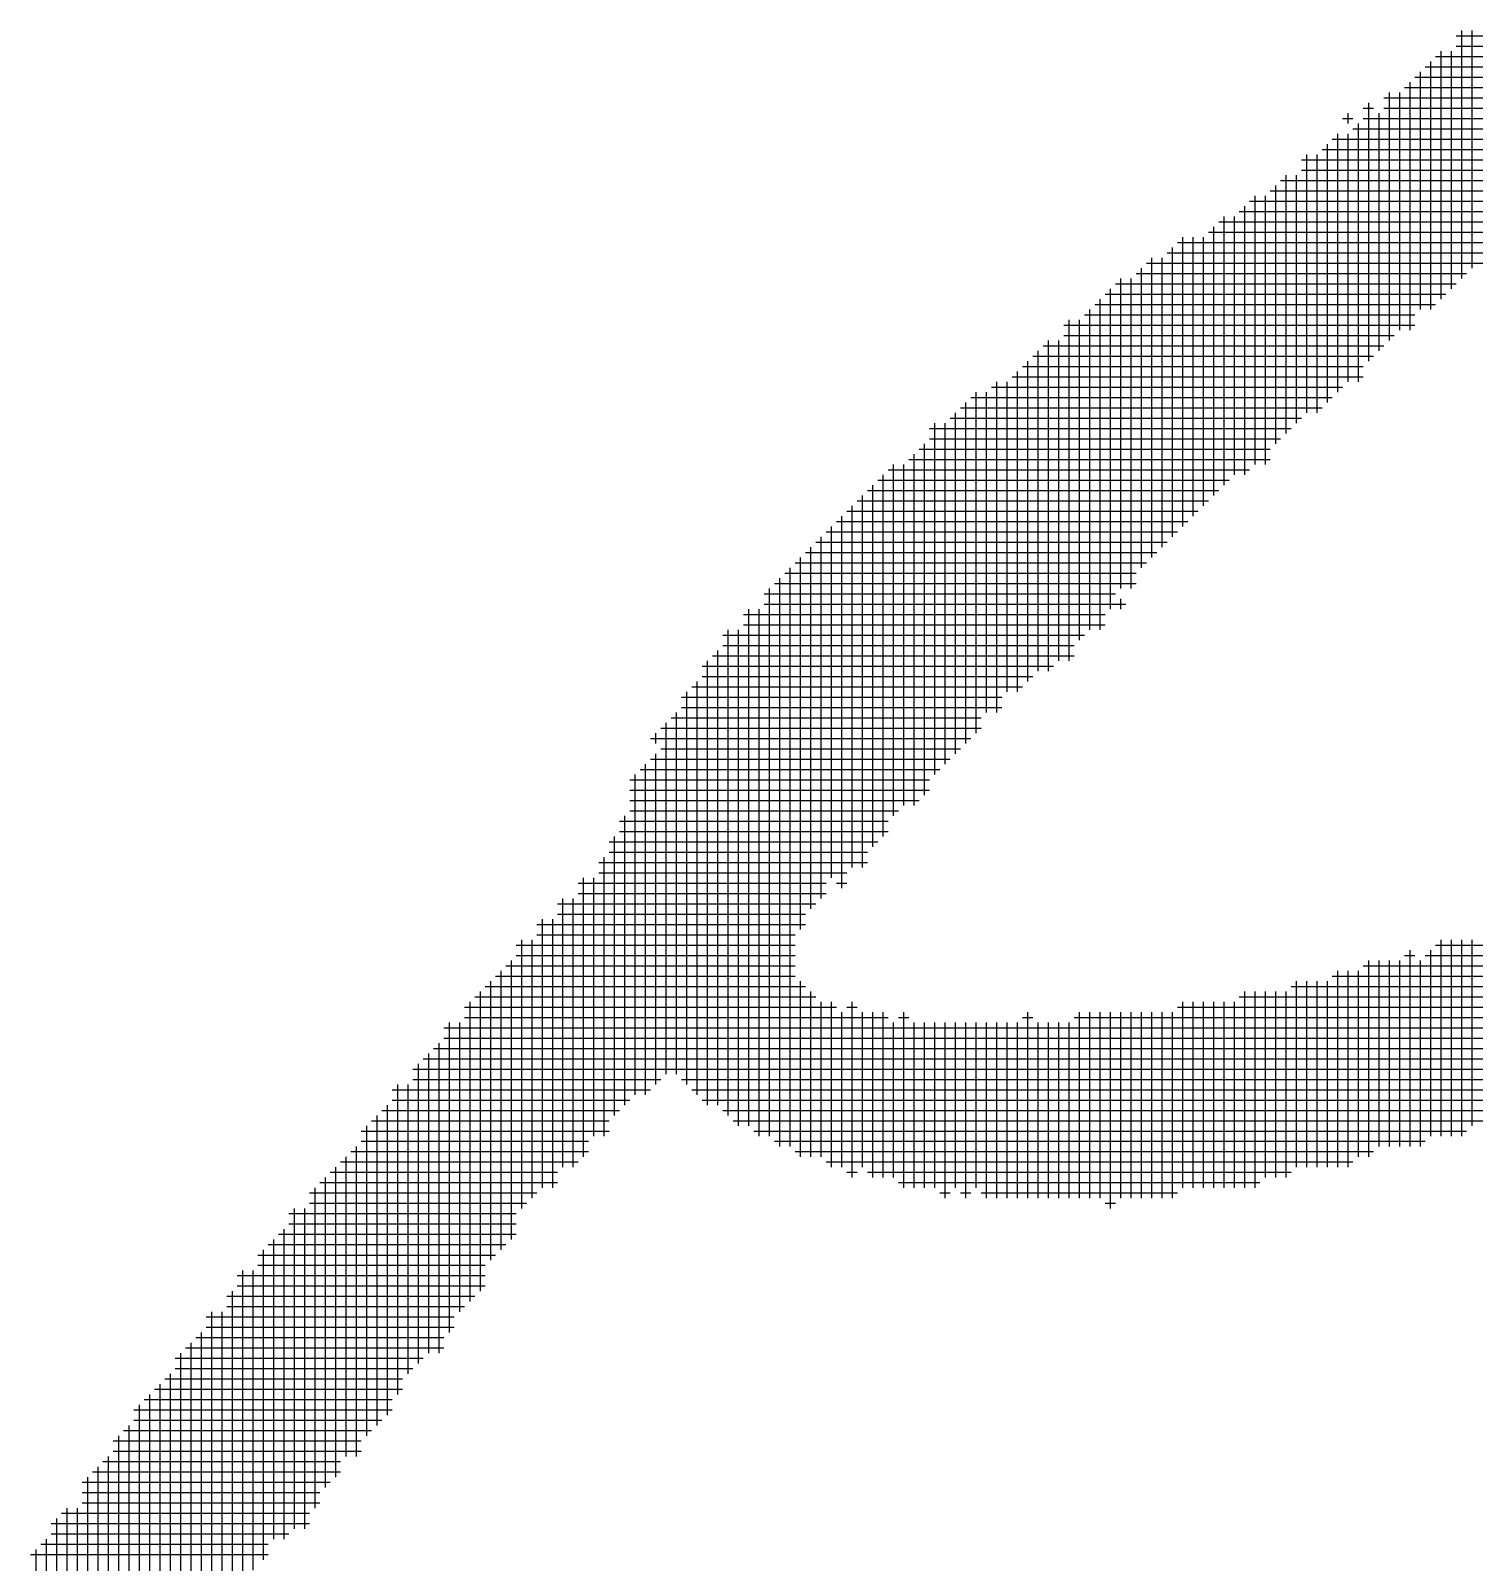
# Model space of a CAD drawing. Header units: feet. Extents: x 0 to 336400, y 0 to 237600.
# Drawn here: x 227455 to 227889.7, y 11788.1 to 12249.2 of the extents above; entities that cross this region are included whole.
import ezdxf

# ---------------------------------------------------------------- set-up
doc = ezdxf.new("R2010")
doc.units = ezdxf.units.FT
doc.header["$LTSCALE"] = 2200
doc.header["$MEASUREMENT"] = 0
doc.layers.add('CX-MISC', color=2, linetype='CONTINUOUS')

msp = doc.modelspace()

# ---------------------------------------------------------------- linework, layer by layer
at = {"layer": 'CX-MISC'}
for p, q in [((227884.25, 12247.67), (228027.33, 12247.67)), ((227885.81, 12249.23), (227885.81, 12174.58)), ((227888.92, 12249.23), (227888.92, 12177.69)), ((227879.59, 12243.01), (227879.59, 12168.36)), ((227882.7, 12243.01), (227882.7, 12171.47)), ((227884.25, 12244.56), (228018, 12244.56)), ((227874.92, 12238.34), (228005.56, 12238.34)), ((227876.48, 12239.9), (227876.48, 12165.25)), ((227878.03, 12241.45), (228008.67, 12241.45)), ((227870.25, 12233.68), (227870.25, 12159.03)), ((227871.81, 12235.23), (227999.34, 12235.23)), ((227873.37, 12236.79), (227873.37, 12165.25)), ((227862.48, 12229.01), (227977.56, 12229.01)), ((227864.03, 12230.56), (227864.03, 12155.92)), ((227867.14, 12230.56), (227867.14, 12159.03)), ((227868.7, 12232.12), (227993.12, 12232.12)), ((227851.59, 12224.34), (227851.59, 12221.23)), ((227856.26, 12225.9), (227859.37, 12225.9)), ((227857.81, 12227.45), (227857.81, 12149.69)), ((227860.92, 12224.34), (227860.92, 12152.8)), ((227862.48, 12225.9), (227977.56, 12225.9)), ((227850.04, 12222.79), (227853.15, 12222.79)), ((227853.15, 12219.68), (227962.01, 12219.68)), ((227854.7, 12221.23), (227854.7, 12143.47)), ((227856.26, 12222.79), (227968.23, 12222.79)), ((227845.37, 12215.01), (227845.37, 12137.25)), ((227846.93, 12216.57), (227955.79, 12216.57)), ((227848.48, 12218.12), (227848.48, 12140.36)), ((227851.59, 12218.12), (227851.59, 12143.47)), ((227839.15, 12211.9), (227839.15, 12134.14)), ((227842.26, 12211.9), (227842.26, 12134.14)), ((227843.82, 12213.46), (227952.68, 12213.46)), ((227837.6, 12210.35), (227946.46, 12210.35)), ((227837.6, 12207.24), (227943.35, 12207.24)), ((227829.82, 12202.57), (227829.82, 12124.81)), ((227831.37, 12204.13), (227937.13, 12204.13)), ((227832.93, 12205.68), (227832.93, 12127.92)), ((227836.04, 12205.68), (227836.04, 12131.03)), ((227822.04, 12197.91), (227924.69, 12197.91)), ((227823.6, 12199.46), (227823.6, 12118.59)), ((227826.71, 12199.46), (227826.71, 12118.59)), ((227828.26, 12201.02), (227930.91, 12201.02)), ((227814.27, 12193.24), (227814.27, 12112.37)), ((227817.38, 12193.24), (227817.38, 12115.48)), ((227818.93, 12194.8), (227921.58, 12194.8)), ((227820.49, 12196.35), (227820.49, 12115.48)), ((227809.6, 12188.57), (227909.13, 12188.57)), ((227811.16, 12190.13), (227811.16, 12109.26)), ((227812.71, 12191.68), (227912.25, 12191.68)), ((227798.72, 12183.91), (227798.72, 12096.82)), ((227800.27, 12185.46), (227902.91, 12185.46)), ((227801.83, 12187.02), (227801.83, 12099.93)), ((227804.94, 12187.02), (227804.94, 12103.04)), ((227808.05, 12187.02), (227808.05, 12106.15)), ((227790.94, 12179.24), (227893.58, 12179.24)), ((227792.49, 12180.8), (227792.49, 12090.6)), ((227795.61, 12180.8), (227795.61, 12093.71)), ((227797.16, 12182.35), (227899.8, 12182.35)), ((227783.16, 12174.58), (227783.16, 12081.27)), ((227786.27, 12174.58), (227786.27, 12081.27)), ((227787.83, 12176.13), (227887.36, 12176.13)), ((227789.38, 12177.69), (227789.38, 12087.49)), ((227778.5, 12169.91), (227881.14, 12169.91)), ((227780.05, 12171.47), (227780.05, 12075.04)), ((227781.61, 12173.02), (227884.25, 12173.02)), ((227773.83, 12165.25), (227773.83, 12068.82)), ((227775.39, 12166.8), (227878.03, 12166.8)), ((227776.94, 12168.36), (227776.94, 12068.82)), ((227766.06, 12160.58), (227871.81, 12160.58)), ((227767.61, 12162.14), (227767.61, 12059.49)), ((227770.72, 12162.14), (227770.72, 12065.71)), ((227772.28, 12163.69), (227871.81, 12163.69)), ((227761.39, 12155.92), (227761.39, 12056.38)), ((227764.5, 12155.92), (227764.5, 12059.49)), ((227766.06, 12157.47), (227865.59, 12157.47)), ((227756.73, 12151.25), (227859.37, 12151.25)), ((227758.28, 12152.8), (227758.28, 12056.38)), ((227759.84, 12154.36), (227862.48, 12154.36)), ((227752.06, 12146.58), (227752.06, 12050.16)), ((227753.61, 12148.14), (227856.26, 12148.14)), ((227755.17, 12149.69), (227755.17, 12053.27)), ((227744.28, 12141.92), (227850.04, 12141.92)), ((227745.84, 12143.47), (227745.84, 12043.94)), ((227748.95, 12143.47), (227748.95, 12050.16)), ((227750.5, 12145.03), (227856.26, 12145.03)), ((227736.51, 12137.25), (227736.51, 12034.61)), ((227738.06, 12138.81), (227846.93, 12138.81)), ((227739.62, 12140.36), (227739.62, 12037.72)), ((227742.73, 12140.36), (227742.73, 12043.94)), ((227731.84, 12132.59), (227837.6, 12132.59)), ((227733.4, 12134.14), (227733.4, 12031.5)), ((227734.95, 12135.7), (227843.82, 12135.7)), ((227725.62, 12129.48), (227834.49, 12129.48)), ((227727.18, 12131.03), (227727.18, 12025.28)), ((227730.29, 12131.03), (227730.29, 12028.39)), ((227722.51, 12123.26), (227828.26, 12123.26)), ((227724.07, 12124.81), (227724.07, 12019.06)), ((227725.62, 12126.37), (227831.37, 12126.37)), ((227714.73, 12118.59), (227714.73, 12012.84)), ((227717.85, 12118.59), (227717.85, 12015.95)), ((227719.4, 12120.15), (227828.26, 12120.15)), ((227720.96, 12121.7), (227720.96, 12015.95)), ((227710.07, 12113.92), (227815.82, 12113.92)), ((227711.62, 12115.48), (227711.62, 12006.62)), ((227713.18, 12117.04), (227822.04, 12117.04)), ((227705.4, 12109.26), (227705.4, 11997.28)), ((227706.96, 12110.81), (227812.71, 12110.81)), ((227708.51, 12112.37), (227708.51, 12003.51)), ((227700.74, 12104.59), (227806.49, 12104.59)), ((227702.29, 12106.15), (227702.29, 11997.28)), ((227703.85, 12107.7), (227809.6, 12107.7)), ((227696.07, 12099.93), (227696.07, 11994.17)), ((227697.63, 12101.48), (227803.38, 12101.48)), ((227699.18, 12103.04), (227699.18, 11991.06)), ((227691.41, 12095.26), (227797.16, 12095.26)), ((227692.96, 12096.82), (227692.96, 11987.95)), ((227694.52, 12098.37), (227800.27, 12098.37)), ((227686.74, 12090.6), (227686.74, 11978.62)), ((227688.3, 12092.15), (227794.05, 12092.15)), ((227689.85, 12093.71), (227689.85, 11984.84)), ((227682.08, 12085.93), (227787.83, 12085.93)), ((227683.63, 12087.49), (227683.63, 11913.3)), ((227685.19, 12089.04), (227790.94, 12089.04)), ((227677.41, 12081.27), (227677.41, 11916.41)), ((227678.97, 12082.82), (227787.83, 12082.82)), ((227680.52, 12084.38), (227680.52, 11913.3)), ((227675.85, 12079.71), (227781.61, 12079.71)), ((227783.16, 12078.16), (227783.16, 12075.04)), ((227669.63, 12073.49), (227778.5, 12073.49)), ((227671.19, 12075.04), (227671.19, 11919.52)), ((227674.3, 12075.04), (227674.3, 11916.41)), ((227675.85, 12076.6), (227784.72, 12076.6)), ((227664.97, 12068.82), (227664.97, 11922.64)), ((227668.08, 12068.82), (227668.08, 11919.52)), ((227669.63, 12070.38), (227778.5, 12070.38)), ((227663.41, 12067.27), (227772.28, 12067.27)), ((227663.41, 12064.16), (227769.17, 12064.16)), ((227658.75, 12059.49), (227658.75, 11925.75)), ((227660.3, 12061.05), (227769.17, 12061.05)), ((227661.86, 12062.6), (227661.86, 11925.75)), ((227657.19, 12057.94), (227762.95, 12057.94)), ((227657.19, 12054.83), (227756.73, 12054.83)), ((227652.53, 12050.16), (227652.53, 11931.97)), ((227654.08, 12051.72), (227753.61, 12051.72)), ((227655.64, 12053.27), (227655.64, 11928.86)), ((227650.97, 12048.61), (227747.39, 12048.61)), ((227650.97, 12045.5), (227747.39, 12045.5)), ((227646.31, 12040.83), (227646.31, 11935.08)), ((227647.86, 12042.39), (227741.17, 12042.39)), ((227649.42, 12043.94), (227649.42, 11935.08)), ((227641.64, 12036.16), (227738.06, 12036.16)), ((227643.2, 12037.72), (227643.2, 12034.61)), ((227644.75, 12039.28), (227741.17, 12039.28)), ((227643.2, 12031.5), (227643.2, 11931.97)), ((227644.75, 12033.05), (227734.95, 12033.05)), ((227638.53, 12026.83), (227728.73, 12026.83)), ((227640.09, 12028.39), (227640.09, 11928.86)), ((227641.64, 12029.94), (227731.84, 12029.94)), ((227635.42, 12023.72), (227725.62, 12023.72)), ((227636.97, 12025.28), (227636.97, 11928.86)), ((227635.42, 12020.61), (227725.62, 12020.61)), ((227635.42, 12017.5), (227722.51, 12017.5)), ((227633.86, 12012.84), (227633.86, 11925.75)), ((227635.42, 12014.39), (227716.29, 12014.39)), ((227632.31, 12011.28), (227713.18, 12011.28)), ((227632.31, 12008.17), (227713.18, 12008.17)), ((227629.2, 12005.06), (227710.07, 12005.06)), ((227630.75, 12006.62), (227630.75, 11922.64)), ((227626.09, 11998.84), (227706.96, 11998.84)), ((227627.64, 12000.4), (227627.64, 11916.41)), ((227629.2, 12001.95), (227706.96, 12001.95)), ((227621.42, 11994.17), (227621.42, 11910.19)), ((227624.53, 11994.17), (227624.53, 11916.41)), ((227626.09, 11995.73), (227700.74, 11995.73)), ((227619.87, 11992.62), (227694.52, 11992.62)), ((227619.87, 11989.51), (227694.52, 11989.51)), ((227697.63, 11992.62), (227700.74, 11992.62)), ((227613.65, 11986.4), (227691.41, 11986.4)), ((227615.2, 11987.95), (227615.2, 11907.08)), ((227618.31, 11987.95), (227618.31, 11907.08)), ((227607.43, 11980.18), (227688.3, 11980.18)), ((227608.98, 11981.73), (227608.98, 11900.86)), ((227612.09, 11981.73), (227612.09, 11900.86)), ((227613.65, 11983.29), (227688.3, 11983.29)), ((227602.76, 11975.51), (227602.76, 11894.64)), ((227605.87, 11975.51), (227605.87, 11897.75)), ((227607.43, 11977.07), (227685.19, 11977.07)), ((227879.59, 11975.51), (227879.59, 11916.41)), ((227882.7, 11975.51), (227882.7, 11916.41)), ((227885.81, 11975.51), (227885.81, 11916.41)), ((227888.92, 11975.51), (227888.92, 11919.52)), ((227601.21, 11973.96), (227685.19, 11973.96)), ((227601.21, 11970.85), (227685.19, 11970.85)), ((227868.7, 11970.85), (227871.81, 11970.85)), ((227870.25, 11972.4), (227870.25, 11913.3)), ((227874.92, 11970.85), (228027.33, 11970.85)), ((227876.48, 11972.4), (227876.48, 11916.41)), ((227878.03, 11973.96), (228036.66, 11973.96)), ((227596.54, 11966.18), (227596.54, 11882.2)), ((227598.09, 11967.74), (227685.19, 11967.74)), ((227599.65, 11969.29), (227599.65, 11885.31)), ((227848.48, 11966.18), (227848.48, 11907.08)), ((227851.59, 11966.18), (227851.59, 11907.08)), ((227854.7, 11966.18), (227854.7, 11910.19)), ((227856.26, 11967.74), (228021.11, 11967.74)), ((227857.81, 11969.29), (227857.81, 11910.19)), ((227860.92, 11969.29), (227860.92, 11913.3)), ((227864.03, 11969.29), (227864.03, 11913.3)), ((227867.14, 11969.29), (227867.14, 11913.3)), ((227873.37, 11969.29), (227873.37, 11913.3)), ((227591.87, 11961.52), (227688.3, 11961.52)), ((227593.43, 11963.07), (227593.43, 11879.09)), ((227594.98, 11964.63), (227685.19, 11964.63)), ((227686.74, 11963.07), (227686.74, 11910.19)), ((227834.49, 11961.52), (227999.34, 11961.52)), ((227836.04, 11963.07), (227836.04, 11907.08)), ((227839.15, 11963.07), (227839.15, 11907.08)), ((227842.26, 11963.07), (227842.26, 11907.08)), ((227845.37, 11963.07), (227845.37, 11907.08)), ((227846.93, 11964.63), (228014.89, 11964.63)), ((227587.21, 11956.85), (227587.21, 11866.65)), ((227588.76, 11958.4), (227691.41, 11958.4)), ((227590.32, 11959.96), (227590.32, 11869.76)), ((227689.85, 11959.96), (227689.85, 11910.19)), ((227692.96, 11956.85), (227692.96, 11910.19)), ((227696.07, 11956.85), (227696.07, 11907.08)), ((227702.29, 11956.85), (227702.29, 11903.97)), ((227801.83, 11956.85), (227801.83, 11900.86)), ((227804.94, 11956.85), (227804.94, 11900.86)), ((227808.05, 11956.85), (227808.05, 11900.86)), ((227811.16, 11956.85), (227811.16, 11900.86)), ((227814.27, 11956.85), (227814.27, 11900.86)), ((227817.38, 11956.85), (227817.38, 11900.86)), ((227818.93, 11958.4), (227999.34, 11958.4)), ((227820.49, 11959.96), (227820.49, 11900.86)), ((227823.6, 11959.96), (227823.6, 11900.86)), ((227826.71, 11959.96), (227826.71, 11903.97)), ((227829.82, 11959.96), (227829.82, 11903.97)), ((227832.93, 11959.96), (227832.93, 11903.97)), ((227585.65, 11955.29), (227697.63, 11955.29)), ((227585.65, 11952.18), (227713.18, 11952.18)), ((227699.18, 11953.74), (227699.18, 11907.08)), ((227700.74, 11955.29), (227703.85, 11955.29)), ((227705.4, 11953.74), (227705.4, 11907.08)), ((227708.51, 11953.74), (227708.51, 11903.97)), ((227711.62, 11953.74), (227711.62, 11903.97)), ((227716.29, 11952.18), (227719.4, 11952.18)), ((227717.85, 11953.74), (227717.85, 11900.86)), ((227753.61, 11952.18), (227756.73, 11952.18)), ((227755.17, 11953.74), (227755.17, 11897.75)), ((227769.17, 11952.18), (227980.67, 11952.18)), ((227770.72, 11953.74), (227770.72, 11897.75)), ((227773.83, 11953.74), (227773.83, 11897.75)), ((227776.94, 11953.74), (227776.94, 11897.75)), ((227780.05, 11953.74), (227780.05, 11894.64)), ((227783.16, 11953.74), (227783.16, 11897.75)), ((227786.27, 11953.74), (227786.27, 11897.75)), ((227789.38, 11953.74), (227789.38, 11897.75)), ((227792.49, 11953.74), (227792.49, 11897.75)), ((227795.61, 11953.74), (227795.61, 11897.75)), ((227798.72, 11953.74), (227798.72, 11897.75)), ((227800.27, 11955.29), (227986.89, 11955.29)), ((227579.43, 11949.07), (227977.56, 11949.07)), ((227580.99, 11950.63), (227580.99, 11857.32)), ((227584.1, 11950.63), (227584.1, 11863.54)), ((227714.73, 11950.63), (227714.73, 11903.97)), ((227720.96, 11950.63), (227720.96, 11900.86)), ((227724.07, 11950.63), (227724.07, 11900.86)), ((227727.18, 11950.63), (227727.18, 11900.86)), ((227730.29, 11950.63), (227730.29, 11897.75)), ((227733.4, 11950.63), (227733.4, 11900.86)), ((227736.51, 11950.63), (227736.51, 11897.75)), ((227739.62, 11950.63), (227739.62, 11900.86)), ((227742.73, 11950.63), (227742.73, 11897.75)), ((227745.84, 11950.63), (227745.84, 11897.75)), ((227748.95, 11950.63), (227748.95, 11897.75)), ((227752.06, 11950.63), (227752.06, 11897.75)), ((227758.28, 11950.63), (227758.28, 11897.75)), ((227761.39, 11950.63), (227761.39, 11897.75)), ((227764.5, 11950.63), (227764.5, 11897.75)), ((227767.61, 11950.63), (227767.61, 11897.75)), ((227577.88, 11944.41), (227577.88, 11851.1)), ((227579.43, 11945.96), (227962.01, 11945.96)), ((227573.21, 11939.74), (227946.46, 11939.74)), ((227574.77, 11941.3), (227574.77, 11851.1)), ((227576.32, 11942.85), (227952.68, 11942.85)), ((227570.1, 11936.63), (227943.35, 11936.63)), ((227571.66, 11938.19), (227571.66, 11847.99)), ((227563.88, 11930.41), (227641.64, 11930.41)), ((227565.44, 11931.97), (227565.44, 11838.65)), ((227568.55, 11931.97), (227568.55, 11844.88)), ((227570.1, 11933.52), (227644.75, 11933.52)), ((227650.97, 11933.52), (227934.02, 11933.52)), ((227654.08, 11930.41), (227921.58, 11930.41)), ((227562.33, 11925.75), (227562.33, 11832.43)), ((227563.88, 11927.3), (227635.42, 11927.3)), ((227657.19, 11927.3), (227918.47, 11927.3)), ((227557.66, 11921.08), (227629.2, 11921.08)), ((227559.21, 11922.64), (227559.21, 11829.32)), ((227560.77, 11924.19), (227632.31, 11924.19)), ((227663.41, 11924.19), (227906.02, 11924.19)), ((227666.52, 11921.08), (227896.69, 11921.08)), ((227554.55, 11917.97), (227629.2, 11917.97)), ((227556.1, 11919.52), (227556.1, 11826.21)), ((227672.74, 11917.97), (227887.36, 11917.97)), ((227551.44, 11911.75), (227622.98, 11911.75)), ((227552.99, 11913.3), (227552.99, 11819.99)), ((227554.55, 11914.86), (227622.98, 11914.86)), ((227678.97, 11914.86), (227874.92, 11914.86)), ((227685.19, 11911.75), (227859.37, 11911.75)), ((227546.77, 11907.08), (227546.77, 11813.77)), ((227548.33, 11908.64), (227619.87, 11908.64)), ((227549.88, 11910.19), (227549.88, 11819.99)), ((227694.52, 11908.64), (227853.15, 11908.64)), ((227542.11, 11902.42), (227613.65, 11902.42)), ((227543.66, 11903.97), (227543.66, 11810.66)), ((227545.22, 11905.53), (227613.65, 11905.53)), ((227700.74, 11905.53), (227703.85, 11905.53)), ((227706.96, 11905.53), (227834.49, 11905.53)), ((227716.29, 11902.42), (227825.15, 11902.42)), ((227539, 11899.31), (227607.43, 11899.31)), ((227540.55, 11900.86), (227540.55, 11804.44)), ((227728.73, 11899.31), (227731.84, 11899.31)), ((227734.95, 11899.31), (227738.06, 11899.31)), ((227741.17, 11899.31), (227800.27, 11899.31)), ((227532.78, 11893.09), (227601.21, 11893.09)), ((227534.33, 11894.64), (227534.33, 11798.22)), ((227537.44, 11894.64), (227537.44, 11798.22)), ((227539, 11896.2), (227604.32, 11896.2)), ((227778.5, 11896.2), (227781.61, 11896.2)), ((227531.22, 11888.42), (227531.22, 11795.11)), ((227532.78, 11889.98), (227601.21, 11889.98)), ((227526.56, 11883.76), (227598.09, 11883.76)), ((227528.11, 11885.31), (227528.11, 11795.11)), ((227529.67, 11886.87), (227601.21, 11886.87)), ((227523.45, 11880.64), (227594.98, 11880.64)), ((227525, 11882.2), (227525, 11788.89)), ((227517.22, 11874.42), (227591.87, 11874.42)), ((227518.78, 11875.98), (227518.78, 11782.67)), ((227521.89, 11875.98), (227521.89, 11785.78)), ((227523.45, 11877.53), (227591.87, 11877.53)), ((227515.67, 11869.76), (227515.67, 11776.45)), ((227517.22, 11871.31), (227591.87, 11871.31)), ((227514.11, 11868.2), (227588.76, 11868.2)), ((227514.11, 11865.09), (227585.65, 11865.09)), ((227507.89, 11861.98), (227582.54, 11861.98)), ((227509.45, 11863.54), (227509.45, 11767.12)), ((227512.56, 11863.54), (227512.56, 11770.23)), ((227504.78, 11855.76), (227579.43, 11855.76)), ((227506.34, 11857.32), (227506.34, 11764)), ((227507.89, 11858.87), (227582.54, 11858.87)), ((227500.12, 11851.1), (227500.12, 11751.56)), ((227501.67, 11852.65), (227579.43, 11852.65)), ((227503.23, 11854.21), (227503.23, 11757.78)), ((227498.56, 11849.54), (227573.21, 11849.54)), ((227498.56, 11846.43), (227570.1, 11846.43)), ((227493.9, 11841.76), (227493.9, 11745.34)), ((227495.45, 11843.32), (227566.99, 11843.32)), ((227497.01, 11844.88), (227497.01, 11751.56)), ((227489.23, 11837.1), (227563.88, 11837.1)), ((227490.79, 11838.65), (227490.79, 11739.12)), ((227492.34, 11840.21), (227566.99, 11840.21)), ((227486.12, 11833.99), (227563.88, 11833.99)), ((227487.68, 11835.54), (227487.68, 11739.12)), ((227483.01, 11827.77), (227557.66, 11827.77)), ((227484.57, 11829.32), (227484.57, 11732.9)), ((227486.12, 11830.88), (227560.77, 11830.88)), ((227479.9, 11824.66), (227554.55, 11824.66)), ((227481.45, 11826.21), (227481.45, 11726.68)), ((227476.79, 11818.44), (227548.33, 11818.44)), ((227478.34, 11819.99), (227478.34, 11720.46)), ((227479.9, 11821.55), (227554.55, 11821.55)), ((227473.68, 11815.33), (227548.33, 11815.33)), ((227475.23, 11816.88), (227475.23, 11720.46)), ((227470.57, 11812.22), (227545.22, 11812.22)), ((227472.12, 11813.77), (227472.12, 11714.24)), ((227470.57, 11809.11), (227542.11, 11809.11)), ((227470.57, 11806), (227542.11, 11806)), ((227462.79, 11801.33), (227462.79, 11695.58)), ((227464.35, 11802.88), (227539, 11802.88)), ((227465.9, 11804.44), (227465.9, 11698.69)), ((227469.01, 11804.44), (227469.01, 11704.91)), ((227461.24, 11799.77), (227539, 11799.77)), ((227461.24, 11796.66), (227532.78, 11796.66)), ((227456.57, 11792), (227456.57, 11683.13)), ((227458.13, 11793.55), (227526.56, 11793.55)), ((227459.68, 11795.11), (227459.68, 11689.36)), ((227455.02, 11790.44), (227526.56, 11790.44))]:
    msp.add_line(p, q, dxfattribs=at)

doc.saveas('drawing.dxf')
